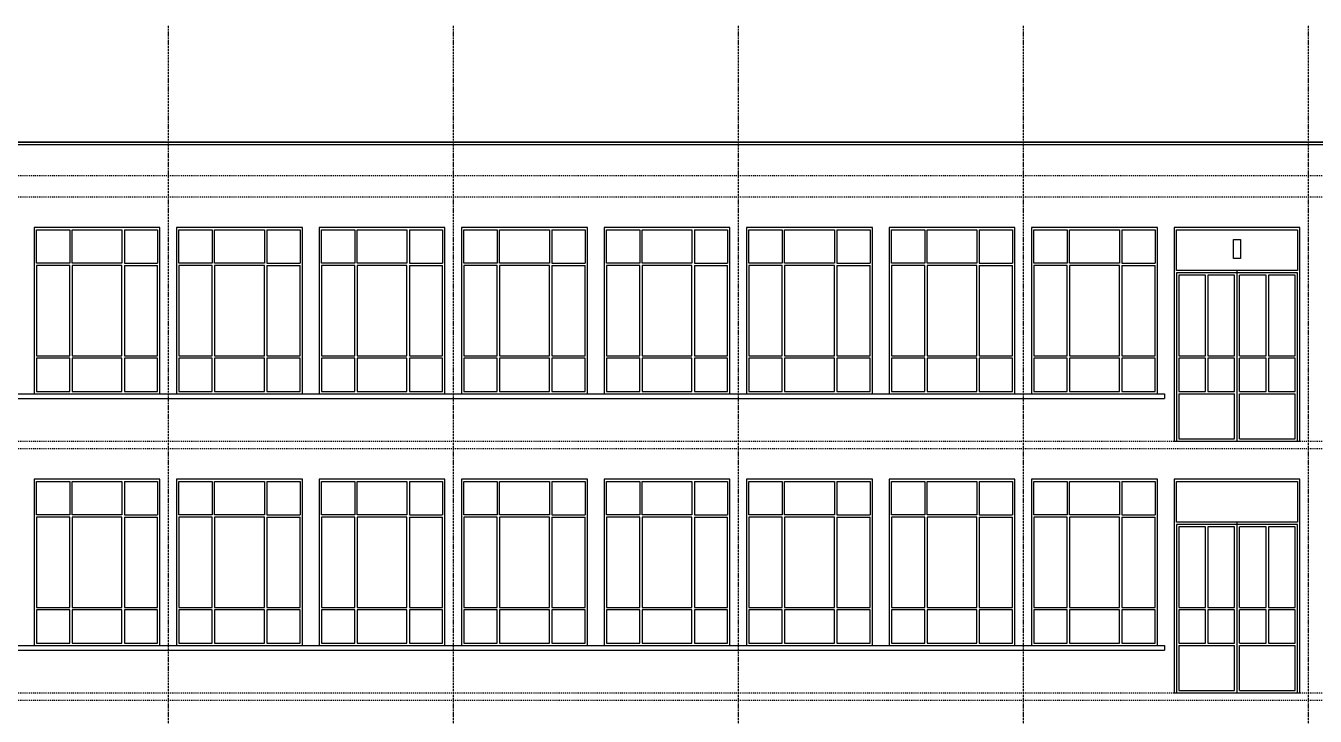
# Model space of a CAD drawing. Header units: inches. Extents: x -72385 to 39588, y -6525 to 66685.
# Drawn here: x -4591 to -1876, y 19637 to 21091 of the extents above; entities that cross this region are included whole.
import ezdxf

# ---------------------------------------------------------------- set-up
doc = ezdxf.new("R2010")
doc.units = ezdxf.units.IN
doc.header["$MEASUREMENT"] = 0
doc.linetypes.add('DashDot', pattern=[0.6, 0.4, -0.1, 0, -0.1])
doc.linetypes.add('Hidden', pattern=[0.4, 0.2, -0.2])
for name, color, linetype, lineweight in [('Оси', 252, 'DashDot', 25), ('Фасади Разрези дебело', 7, 'Continuous', 35), ('Фасади Разрези пунктир', 253, 'Hidden', 25), ('Фасади Разрези тънко', 253, 'Continuous', 25)]:
    doc.layers.add(name, color=color, linetype=linetype, lineweight=lineweight)

msp = doc.modelspace()

# ---------------------------------------------------------------- linework, layer by layer
at = {"layer": 'Оси', "ltscale": 10}
for p, q in [((-4291, 21090.9), (-4291, 18040.9)), ((-3691, 21090.9), (-3691, 18040.9)), ((-3091, 21090.9), (-3091, 18040.9)), ((-2491, 21090.9), (-2491, 18040.9)), ((-1891, 21090.9), (-1891, 18060.9))]:
    msp.add_line(p, q, dxfattribs=at)
at = {"layer": 'Фасади Разрези дебело', "ltscale": 10, "extrusion": (1.2091e-15, 1, -2.22045e-16)}
msp.add_line((-7028.6, 20845.9), (5077.4, 20845.9), dxfattribs=at)
at = {"layer": 'Фасади Разрези пунктир', "ltscale": 10, "extrusion": (1.2091e-15, 1, -2.22045e-16)}
for p, q in [((-7023.6, 20775.9), (5072.4, 20775.9)), ((-7023.6, 20730.9), (5072.4, 20730.9)), ((-7023.6, 20215.9), (5072.4, 20215.9)), ((-7023.6, 20200.9), (5072.4, 20200.9)), ((-7023.6, 19685.9), (5072.4, 19685.9)), ((-7023.6, 19670.9), (5072.4, 19670.9))]:
    msp.add_line(p, q, dxfattribs=at)
at = {"layer": 'Фасади Разрези тънко', "ltscale": 10, "extrusion": (1.2091e-15, 1, -2.22045e-16)}
for p, q in [((-7023.6, 20840.9), (5072.4, 20840.9)), ((-6688.6, 20315.9), (-2193.2, 20315.9)), ((-6688.6, 20305.9), (-2193.2, 20305.9)), ((-2173.2, 20215.9), (-1908.2, 20215.9)), ((-2163.2, 20220.9), (-2045.7, 20220.9)), ((-2035.7, 20220.9), (-1918.2, 20220.9)), ((-6688.6, 19785.9), (-2193.2, 19785.9)), ((-6688.6, 19775.9), (-2193.2, 19775.9)), ((-2173.2, 19685.9), (-1908.2, 19685.9)), ((-2163.2, 19690.9), (-2045.7, 19690.9)), ((-2035.7, 19690.9), (-1918.2, 19690.9))]:
    msp.add_line(p, q, dxfattribs=at)
at = {"layer": 'Фасади Разрези тънко', "ltscale": 10}
for p, q in [((-4388.4, 20660.9), (-4388.4, 20590.9)), ((-4383.4, 20660.9), (-4383.4, 20590.9)), ((-4313.4, 20660.9), (-4313.4, 20590.9)), ((-4088.4, 20660.9), (-4088.4, 20590.9)), ((-4083.4, 20660.9), (-4083.4, 20590.9)), ((-4013.4, 20660.9), (-4013.4, 20590.9)), ((-3788.3, 20660.9), (-3788.3, 20590.9)), ((-3783.3, 20660.9), (-3783.3, 20590.9)), ((-3713.3, 20660.9), (-3713.3, 20590.9)), ((-3488.3, 20660.9), (-3488.3, 20590.9)), ((-3483.3, 20660.9), (-3483.3, 20590.9)), ((-3413.3, 20660.9), (-3413.3, 20590.9)), ((-3188.3, 20660.9), (-3188.3, 20590.9)), ((-3183.3, 20660.9), (-3183.3, 20590.9)), ((-3113.3, 20660.9), (-3113.3, 20590.9)), ((-2888.3, 20660.9), (-2888.3, 20590.9)), ((-2883.3, 20660.9), (-2883.3, 20590.9)), ((-2813.3, 20660.9), (-2813.3, 20590.9)), ((-2588.3, 20660.9), (-2588.3, 20590.9)), ((-2583.3, 20660.9), (-2583.3, 20590.9)), ((-2513.3, 20660.9), (-2513.3, 20590.9)), ((-2288.2, 20660.9), (-2288.2, 20590.9)), ((-2283.2, 20660.9), (-2283.2, 20590.9)), ((-2213.2, 20660.9), (-2213.2, 20590.9)), ((-1908.2, 20665.9), (-2173.2, 20665.9)), ((-2173.2, 20665.9), (-2173.2, 20215.9)), ((-2168.2, 20575.9), (-2168.2, 20660.9)), ((-2168.2, 20660.9), (-1913.2, 20660.9)), ((-1913.2, 20660.9), (-1913.2, 20575.9)), ((-1908.2, 20215.9), (-1908.2, 20665.9)), ((-1913.2, 20575.9), (-2168.2, 20575.9)), ((-1913.2, 20570.9), (-2168.2, 20570.9)), ((-2168.2, 20570.9), (-2168.2, 20215.9)), ((-2107, 20565.9), (-2163.2, 20565.9)), ((-2163.2, 20565.9), (-2163.2, 20395.9)), ((-2107, 20395.9), (-2107, 20566)), ((-2102, 20566), (-2102, 20395.9)), ((-2045.7, 20565.9), (-2102, 20565.9)), ((-2045.7, 20395.9), (-2045.7, 20565.9)), ((-2040.7, 20215.9), (-2040.7, 20575.9)), ((-1979.5, 20565.9), (-2035.7, 20565.9)), ((-2035.7, 20395.9), (-2035.7, 20565.9)), ((-1979.5, 20395.9), (-1979.5, 20565.9)), ((-1974.5, 20565.9), (-1974.5, 20395.9)), ((-1918.2, 20565.9), (-1974.5, 20565.9)), ((-1918.2, 20395.9), (-1918.2, 20565.9)), ((-1913.2, 20215.9), (-1913.2, 20570.9)), ((-2163.2, 20395.9), (-2107, 20395.9)), ((-2163.2, 20390.9), (-2163.2, 20320.9)), ((-2107, 20390.9), (-2163.2, 20390.9)), ((-2107, 20320.9), (-2107, 20390.9)), ((-2102, 20395.9), (-2045.7, 20395.9)), ((-2102, 20390.9), (-2102, 20320.9)), ((-2045.7, 20390.9), (-2102, 20390.9)), ((-2045.7, 20320.9), (-2045.7, 20390.9)), ((-2035.7, 20395.9), (-1979.5, 20395.9)), ((-1979.5, 20390.9), (-2035.7, 20390.9)), ((-2035.7, 20320.9), (-2035.7, 20390.9)), ((-1979.5, 20320.9), (-1979.5, 20390.9)), ((-1974.5, 20395.9), (-1918.2, 20395.9)), ((-1974.5, 20390.9), (-1974.5, 20320.9)), ((-1918.2, 20390.9), (-1974.5, 20390.9)), ((-1918.2, 20320.9), (-1918.2, 20390.9)), ((-2193.2, 20315.9), (-2193.2, 20305.9)), ((-2163.2, 20320.9), (-2107, 20320.9)), ((-2163.2, 20315.9), (-2163.2, 20220.9)), ((-2163.2, 20315.9), (-2045.7, 20315.9)), ((-2102, 20320.9), (-2045.7, 20320.9)), ((-2045.7, 20220.9), (-2045.7, 20315.9)), ((-2035.7, 20320.9), (-1979.5, 20320.9)), ((-2035.7, 20315.9), (-1918.2, 20315.9)), ((-2035.7, 20220.9), (-2035.7, 20315.9)), ((-1974.5, 20320.9), (-1918.2, 20320.9)), ((-1918.2, 20220.9), (-1918.2, 20315.9)), ((-4388.4, 20130.9), (-4388.4, 20060.9)), ((-4383.4, 20130.9), (-4383.4, 20060.9)), ((-4313.4, 20130.9), (-4313.4, 20060.9)), ((-4088.4, 20130.9), (-4088.4, 20060.9)), ((-4083.4, 20130.9), (-4083.4, 20060.9)), ((-4013.4, 20130.9), (-4013.4, 20060.9)), ((-3788.3, 20130.9), (-3788.3, 20060.9)), ((-3783.3, 20130.9), (-3783.3, 20060.9)), ((-3713.3, 20130.9), (-3713.3, 20060.9)), ((-3488.3, 20130.9), (-3488.3, 20060.9)), ((-3483.3, 20130.9), (-3483.3, 20060.9)), ((-3413.3, 20130.9), (-3413.3, 20060.9)), ((-3188.3, 20130.9), (-3188.3, 20060.9)), ((-3183.3, 20130.9), (-3183.3, 20060.9)), ((-3113.3, 20130.9), (-3113.3, 20060.9)), ((-2888.3, 20130.9), (-2888.3, 20060.9)), ((-2883.3, 20130.9), (-2883.3, 20060.9)), ((-2813.3, 20130.9), (-2813.3, 20060.9)), ((-2588.3, 20130.9), (-2588.3, 20060.9)), ((-2583.3, 20130.9), (-2583.3, 20060.9)), ((-2513.3, 20130.9), (-2513.3, 20060.9)), ((-2288.2, 20130.9), (-2288.2, 20060.9)), ((-2283.2, 20130.9), (-2283.2, 20060.9)), ((-2213.2, 20130.9), (-2213.2, 20060.9)), ((-1908.2, 20135.9), (-2173.2, 20135.9)), ((-2173.2, 20135.9), (-2173.2, 19685.9)), ((-2168.2, 20045.9), (-2168.2, 20130.9)), ((-2168.2, 20130.9), (-1913.2, 20130.9)), ((-1913.2, 20130.9), (-1913.2, 20045.9)), ((-1908.2, 19685.9), (-1908.2, 20135.9)), ((-1913.2, 20045.9), (-2168.2, 20045.9)), ((-1913.2, 20040.9), (-2168.2, 20040.9)), ((-2168.2, 20040.9), (-2168.2, 19685.9)), ((-2107, 20035.9), (-2163.2, 20035.9)), ((-2163.2, 20035.9), (-2163.2, 19865.9)), ((-2107, 19865.9), (-2107, 20036)), ((-2102, 20036), (-2102, 19865.9)), ((-2045.7, 20035.9), (-2102, 20035.9)), ((-2045.7, 19865.9), (-2045.7, 20035.9)), ((-2040.7, 19685.9), (-2040.7, 20045.9)), ((-1979.5, 20035.9), (-2035.7, 20035.9)), ((-2035.7, 19865.9), (-2035.7, 20035.9)), ((-1979.5, 19865.9), (-1979.5, 20035.9)), ((-1974.5, 20035.9), (-1974.5, 19865.9)), ((-1918.2, 20035.9), (-1974.5, 20035.9)), ((-1918.2, 19865.9), (-1918.2, 20035.9)), ((-1913.2, 19685.9), (-1913.2, 20040.9)), ((-2163.2, 19865.9), (-2107, 19865.9)), ((-2163.2, 19860.9), (-2163.2, 19790.9)), ((-2107, 19860.9), (-2163.2, 19860.9)), ((-2107, 19790.9), (-2107, 19860.9)), ((-2102, 19865.9), (-2045.7, 19865.9)), ((-2102, 19860.9), (-2102, 19790.9)), ((-2045.7, 19860.9), (-2102, 19860.9)), ((-2045.7, 19790.9), (-2045.7, 19860.9)), ((-2035.7, 19865.9), (-1979.5, 19865.9)), ((-1979.5, 19860.9), (-2035.7, 19860.9)), ((-2035.7, 19790.9), (-2035.7, 19860.9)), ((-1979.5, 19790.9), (-1979.5, 19860.9)), ((-1974.5, 19865.9), (-1918.2, 19865.9)), ((-1974.5, 19860.9), (-1974.5, 19790.9)), ((-1918.2, 19860.9), (-1974.5, 19860.9)), ((-1918.2, 19790.9), (-1918.2, 19860.9)), ((-2193.2, 19785.9), (-2193.2, 19775.9)), ((-2163.2, 19790.9), (-2107, 19790.9)), ((-2163.2, 19785.9), (-2163.2, 19690.9)), ((-2163.2, 19785.9), (-2045.7, 19785.9)), ((-2102, 19790.9), (-2045.7, 19790.9)), ((-2045.7, 19690.9), (-2045.7, 19785.9)), ((-2035.7, 19790.9), (-1979.5, 19790.9)), ((-2035.7, 19785.9), (-1918.2, 19785.9)), ((-2035.7, 19690.9), (-2035.7, 19785.9)), ((-1974.5, 19790.9), (-1918.2, 19790.9)), ((-1918.2, 19690.9), (-1918.2, 19785.9))]:
    msp.add_line(p, q, dxfattribs=at)
at = {"layer": 'Фасади Разрези тънко', "ltscale": 10, "extrusion": (2.5431e-15, 1, -2.22045e-16)}
for p, q in [((-4383.4, 20660.9), (-4313.4, 20660.9)), ((-4083.4, 20660.9), (-4013.4, 20660.9)), ((-3783.3, 20660.9), (-3713.3, 20660.9)), ((-3483.3, 20660.9), (-3413.3, 20660.9)), ((-3183.3, 20660.9), (-3113.3, 20660.9)), ((-2883.3, 20660.9), (-2813.3, 20660.9)), ((-2583.3, 20660.9), (-2513.3, 20660.9)), ((-2283.2, 20660.9), (-2213.2, 20660.9)), ((-4383.4, 20590.9), (-4313.4, 20590.9)), ((-4383.4, 20585.9), (-4313.4, 20585.9)), ((-4083.4, 20590.9), (-4013.4, 20590.9)), ((-4083.4, 20585.9), (-4013.4, 20585.9)), ((-3783.3, 20590.9), (-3713.3, 20590.9)), ((-3783.3, 20585.9), (-3713.3, 20585.9)), ((-3483.3, 20590.9), (-3413.3, 20590.9)), ((-3483.3, 20585.9), (-3413.3, 20585.9)), ((-3183.3, 20590.9), (-3113.3, 20590.9)), ((-3183.3, 20585.9), (-3113.3, 20585.9)), ((-2883.3, 20590.9), (-2813.3, 20590.9)), ((-2883.3, 20585.9), (-2813.3, 20585.9)), ((-2583.3, 20590.9), (-2513.3, 20590.9)), ((-2583.3, 20585.9), (-2513.3, 20585.9)), ((-2283.2, 20590.9), (-2213.2, 20590.9)), ((-2283.2, 20585.9), (-2213.2, 20585.9)), ((-4383.4, 20130.9), (-4313.4, 20130.9)), ((-4083.4, 20130.9), (-4013.4, 20130.9)), ((-3783.3, 20130.9), (-3713.3, 20130.9)), ((-3483.3, 20130.9), (-3413.3, 20130.9)), ((-3183.3, 20130.9), (-3113.3, 20130.9)), ((-2883.3, 20130.9), (-2813.3, 20130.9)), ((-2583.3, 20130.9), (-2513.3, 20130.9)), ((-2283.2, 20130.9), (-2213.2, 20130.9)), ((-4383.4, 20060.9), (-4313.4, 20060.9)), ((-4383.4, 20055.9), (-4313.4, 20055.9)), ((-4083.4, 20060.9), (-4013.4, 20060.9)), ((-4083.4, 20055.9), (-4013.4, 20055.9)), ((-3783.3, 20060.9), (-3713.3, 20060.9)), ((-3783.3, 20055.9), (-3713.3, 20055.9)), ((-3483.3, 20060.9), (-3413.3, 20060.9)), ((-3483.3, 20055.9), (-3413.3, 20055.9)), ((-3183.3, 20060.9), (-3113.3, 20060.9)), ((-3183.3, 20055.9), (-3113.3, 20055.9)), ((-2883.3, 20060.9), (-2813.3, 20060.9)), ((-2883.3, 20055.9), (-2813.3, 20055.9)), ((-2583.3, 20060.9), (-2513.3, 20060.9)), ((-2583.3, 20055.9), (-2513.3, 20055.9)), ((-2283.2, 20060.9), (-2213.2, 20060.9)), ((-2283.2, 20055.9), (-2213.2, 20055.9))]:
    msp.add_line(p, q, dxfattribs=at)
at = {"layer": 'Фасади Разрези тънко', "ltscale": 10}
msp.add_lwpolyline([(-2033.2, 20640.9), (-2033.2, 20600.9), (-2048.2, 20600.9), (-2048.2, 20640.9)], close=True, dxfattribs=at)
for points in [[(-4308.4, 20665.9, 0), (-4573.4, 20665.9, 0), (-4573.4, 20315.9, 0), (-4308.4, 20315.9, 0), (-4308.4, 20665.9, 0)], [(-4388.4, 20590.9, 0), (-4493.4, 20590.9, 0), (-4493.4, 20660.9, 0), (-4388.4, 20660.9, 0)], [(-4008.4, 20665.9, 0), (-4273.4, 20665.9, 0), (-4273.4, 20315.9, 0), (-4008.4, 20315.9, 0), (-4008.4, 20665.9, 0)], [(-4088.4, 20590.9, 0), (-4193.4, 20590.9, 0), (-4193.4, 20660.9, 0), (-4088.4, 20660.9, 0)], [(-3708.3, 20665.9, 0), (-3973.4, 20665.9, 0), (-3973.4, 20315.9, 0), (-3708.3, 20315.9, 0), (-3708.3, 20665.9, 0)], [(-3788.3, 20590.9, 0), (-3893.4, 20590.9, 0), (-3893.4, 20660.9, 0), (-3788.3, 20660.9, 0)], [(-3408.3, 20665.9, 0), (-3673.3, 20665.9, 0), (-3673.3, 20315.9, 0), (-3408.3, 20315.9, 0), (-3408.3, 20665.9, 0)], [(-3488.3, 20590.9, 0), (-3593.3, 20590.9, 0), (-3593.3, 20660.9, 0), (-3488.3, 20660.9, 0)], [(-3108.3, 20665.9, 0), (-3373.3, 20665.9, 0), (-3373.3, 20315.9, 0), (-3108.3, 20315.9, 0), (-3108.3, 20665.9, 0)], [(-3188.3, 20590.9, 0), (-3293.3, 20590.9, 0), (-3293.3, 20660.9, 0), (-3188.3, 20660.9, 0)], [(-2808.3, 20665.9, 0), (-3073.3, 20665.9, 0), (-3073.3, 20315.9, 0), (-2808.3, 20315.9, 0), (-2808.3, 20665.9, 0)], [(-2888.3, 20590.9, 0), (-2993.3, 20590.9, 0), (-2993.3, 20660.9, 0), (-2888.3, 20660.9, 0)], [(-2508.3, 20665.9, 0), (-2773.3, 20665.9, 0), (-2773.3, 20315.9, 0), (-2508.3, 20315.9, 0), (-2508.3, 20665.9, 0)], [(-2588.3, 20590.9, 0), (-2693.3, 20590.9, 0), (-2693.3, 20660.9, 0), (-2588.3, 20660.9, 0)], [(-2208.2, 20665.9, 0), (-2473.2, 20665.9, 0), (-2473.2, 20315.9, 0), (-2208.2, 20315.9, 0), (-2208.2, 20665.9, 0)], [(-2288.2, 20590.9, 0), (-2393.2, 20590.9, 0), (-2393.2, 20660.9, 0), (-2288.2, 20660.9, 0)], [(-4388.4, 20585.9, 0), (-4493.4, 20585.9, 0), (-4493.4, 20395.9, 0), (-4388.4, 20395.9, 0), (-4388.4, 20585.9, 0)], [(-4383.4, 20585.9, 0), (-4383.4, 20395.9, 0), (-4313.4, 20395.9, 0), (-4313.4, 20585.9, 0)], [(-4088.4, 20585.9, 0), (-4193.4, 20585.9, 0), (-4193.4, 20395.9, 0), (-4088.4, 20395.9, 0), (-4088.4, 20585.9, 0)], [(-4083.4, 20585.9, 0), (-4083.4, 20395.9, 0), (-4013.4, 20395.9, 0), (-4013.4, 20585.9, 0)], [(-3788.3, 20585.9, 0), (-3893.4, 20585.9, 0), (-3893.4, 20395.9, 0), (-3788.3, 20395.9, 0), (-3788.3, 20585.9, 0)], [(-3783.3, 20585.9, 0), (-3783.3, 20395.9, 0), (-3713.3, 20395.9, 0), (-3713.3, 20585.9, 0)], [(-3488.3, 20585.9, 0), (-3593.3, 20585.9, 0), (-3593.3, 20395.9, 0), (-3488.3, 20395.9, 0), (-3488.3, 20585.9, 0)], [(-3483.3, 20585.9, 0), (-3483.3, 20395.9, 0), (-3413.3, 20395.9, 0), (-3413.3, 20585.9, 0)], [(-3188.3, 20585.9, 0), (-3293.3, 20585.9, 0), (-3293.3, 20395.9, 0), (-3188.3, 20395.9, 0), (-3188.3, 20585.9, 0)], [(-3183.3, 20585.9, 0), (-3183.3, 20395.9, 0), (-3113.3, 20395.9, 0), (-3113.3, 20585.9, 0)], [(-2888.3, 20585.9, 0), (-2993.3, 20585.9, 0), (-2993.3, 20395.9, 0), (-2888.3, 20395.9, 0), (-2888.3, 20585.9, 0)], [(-2883.3, 20585.9, 0), (-2883.3, 20395.9, 0), (-2813.3, 20395.9, 0), (-2813.3, 20585.9, 0)], [(-2588.3, 20585.9, 0), (-2693.3, 20585.9, 0), (-2693.3, 20395.9, 0), (-2588.3, 20395.9, 0), (-2588.3, 20585.9, 0)], [(-2583.3, 20585.9, 0), (-2583.3, 20395.9, 0), (-2513.3, 20395.9, 0), (-2513.3, 20585.9, 0)], [(-2288.2, 20585.9, 0), (-2393.2, 20585.9, 0), (-2393.2, 20395.9, 0), (-2288.2, 20395.9, 0), (-2288.2, 20585.9, 0)], [(-2283.2, 20585.9, 0), (-2283.2, 20395.9, 0), (-2213.2, 20395.9, 0), (-2213.2, 20585.9, 0)], [(-4308.4, 20135.9, 0), (-4573.4, 20135.9, 0), (-4573.4, 19785.9, 0), (-4308.4, 19785.9, 0), (-4308.4, 20135.9, 0)], [(-4388.4, 20060.9, 0), (-4493.4, 20060.9, 0), (-4493.4, 20130.9, 0), (-4388.4, 20130.9, 0)], [(-4008.4, 20135.9, 0), (-4273.4, 20135.9, 0), (-4273.4, 19785.9, 0), (-4008.4, 19785.9, 0), (-4008.4, 20135.9, 0)], [(-4088.4, 20060.9, 0), (-4193.4, 20060.9, 0), (-4193.4, 20130.9, 0), (-4088.4, 20130.9, 0)], [(-3708.3, 20135.9, 0), (-3973.4, 20135.9, 0), (-3973.4, 19785.9, 0), (-3708.3, 19785.9, 0), (-3708.3, 20135.9, 0)], [(-3788.3, 20060.9, 0), (-3893.4, 20060.9, 0), (-3893.4, 20130.9, 0), (-3788.3, 20130.9, 0)], [(-3408.3, 20135.9, 0), (-3673.3, 20135.9, 0), (-3673.3, 19785.9, 0), (-3408.3, 19785.9, 0), (-3408.3, 20135.9, 0)], [(-3488.3, 20060.9, 0), (-3593.3, 20060.9, 0), (-3593.3, 20130.9, 0), (-3488.3, 20130.9, 0)], [(-3108.3, 20135.9, 0), (-3373.3, 20135.9, 0), (-3373.3, 19785.9, 0), (-3108.3, 19785.9, 0), (-3108.3, 20135.9, 0)], [(-3188.3, 20060.9, 0), (-3293.3, 20060.9, 0), (-3293.3, 20130.9, 0), (-3188.3, 20130.9, 0)], [(-2808.3, 20135.9, 0), (-3073.3, 20135.9, 0), (-3073.3, 19785.9, 0), (-2808.3, 19785.9, 0), (-2808.3, 20135.9, 0)], [(-2888.3, 20060.9, 0), (-2993.3, 20060.9, 0), (-2993.3, 20130.9, 0), (-2888.3, 20130.9, 0)], [(-2508.3, 20135.9, 0), (-2773.3, 20135.9, 0), (-2773.3, 19785.9, 0), (-2508.3, 19785.9, 0), (-2508.3, 20135.9, 0)], [(-2588.3, 20060.9, 0), (-2693.3, 20060.9, 0), (-2693.3, 20130.9, 0), (-2588.3, 20130.9, 0)], [(-2208.2, 20135.9, 0), (-2473.2, 20135.9, 0), (-2473.2, 19785.9, 0), (-2208.2, 19785.9, 0), (-2208.2, 20135.9, 0)], [(-2288.2, 20060.9, 0), (-2393.2, 20060.9, 0), (-2393.2, 20130.9, 0), (-2288.2, 20130.9, 0)], [(-4388.4, 20055.9, 0), (-4493.4, 20055.9, 0), (-4493.4, 19865.9, 0), (-4388.4, 19865.9, 0), (-4388.4, 20055.9, 0)], [(-4383.4, 20055.9, 0), (-4383.4, 19865.9, 0), (-4313.4, 19865.9, 0), (-4313.4, 20055.9, 0)], [(-4088.4, 20055.9, 0), (-4193.4, 20055.9, 0), (-4193.4, 19865.9, 0), (-4088.4, 19865.9, 0), (-4088.4, 20055.9, 0)], [(-4083.4, 20055.9, 0), (-4083.4, 19865.9, 0), (-4013.4, 19865.9, 0), (-4013.4, 20055.9, 0)], [(-3788.3, 20055.9, 0), (-3893.4, 20055.9, 0), (-3893.4, 19865.9, 0), (-3788.3, 19865.9, 0), (-3788.3, 20055.9, 0)], [(-3783.3, 20055.9, 0), (-3783.3, 19865.9, 0), (-3713.3, 19865.9, 0), (-3713.3, 20055.9, 0)], [(-3488.3, 20055.9, 0), (-3593.3, 20055.9, 0), (-3593.3, 19865.9, 0), (-3488.3, 19865.9, 0), (-3488.3, 20055.9, 0)], [(-3483.3, 20055.9, 0), (-3483.3, 19865.9, 0), (-3413.3, 19865.9, 0), (-3413.3, 20055.9, 0)], [(-3188.3, 20055.9, 0), (-3293.3, 20055.9, 0), (-3293.3, 19865.9, 0), (-3188.3, 19865.9, 0), (-3188.3, 20055.9, 0)], [(-3183.3, 20055.9, 0), (-3183.3, 19865.9, 0), (-3113.3, 19865.9, 0), (-3113.3, 20055.9, 0)], [(-2888.3, 20055.9, 0), (-2993.3, 20055.9, 0), (-2993.3, 19865.9, 0), (-2888.3, 19865.9, 0), (-2888.3, 20055.9, 0)], [(-2883.3, 20055.9, 0), (-2883.3, 19865.9, 0), (-2813.3, 19865.9, 0), (-2813.3, 20055.9, 0)], [(-2588.3, 20055.9, 0), (-2693.3, 20055.9, 0), (-2693.3, 19865.9, 0), (-2588.3, 19865.9, 0), (-2588.3, 20055.9, 0)], [(-2583.3, 20055.9, 0), (-2583.3, 19865.9, 0), (-2513.3, 19865.9, 0), (-2513.3, 20055.9, 0)], [(-2288.2, 20055.9, 0), (-2393.2, 20055.9, 0), (-2393.2, 19865.9, 0), (-2288.2, 19865.9, 0), (-2288.2, 20055.9, 0)], [(-2283.2, 20055.9, 0), (-2283.2, 19865.9, 0), (-2213.2, 19865.9, 0), (-2213.2, 20055.9, 0)]]:
    msp.add_polyline3d(points, dxfattribs=at)
for points in [[(-4568.4, 20590.9, 0), (-4568.4, 20660.9, 0), (-4498.4, 20660.9, 0), (-4498.4, 20590.9, 0)], [(-4268.4, 20590.9, 0), (-4268.4, 20660.9, 0), (-4198.4, 20660.9, 0), (-4198.4, 20590.9, 0)], [(-3968.4, 20590.9, 0), (-3968.4, 20660.9, 0), (-3898.4, 20660.9, 0), (-3898.4, 20590.9, 0)], [(-3668.3, 20590.9, 0), (-3668.3, 20660.9, 0), (-3598.3, 20660.9, 0), (-3598.3, 20590.9, 0)], [(-3368.3, 20590.9, 0), (-3368.3, 20660.9, 0), (-3298.3, 20660.9, 0), (-3298.3, 20590.9, 0)], [(-3068.3, 20590.9, 0), (-3068.3, 20660.9, 0), (-2998.3, 20660.9, 0), (-2998.3, 20590.9, 0)], [(-2768.3, 20590.9, 0), (-2768.3, 20660.9, 0), (-2698.3, 20660.9, 0), (-2698.3, 20590.9, 0)], [(-2468.2, 20590.9, 0), (-2468.2, 20660.9, 0), (-2398.2, 20660.9, 0), (-2398.2, 20590.9, 0)], [(-4568.4, 20395.9, 0), (-4498.4, 20395.9, 0), (-4498.4, 20585.9, 0), (-4568.4, 20585.9, 0)], [(-4268.4, 20395.9, 0), (-4198.4, 20395.9, 0), (-4198.4, 20585.9, 0), (-4268.4, 20585.9, 0)], [(-3968.4, 20395.9, 0), (-3898.4, 20395.9, 0), (-3898.4, 20585.9, 0), (-3968.4, 20585.9, 0)], [(-3668.3, 20395.9, 0), (-3598.3, 20395.9, 0), (-3598.3, 20585.9, 0), (-3668.3, 20585.9, 0)], [(-3368.3, 20395.9, 0), (-3298.3, 20395.9, 0), (-3298.3, 20585.9, 0), (-3368.3, 20585.9, 0)], [(-3068.3, 20395.9, 0), (-2998.3, 20395.9, 0), (-2998.3, 20585.9, 0), (-3068.3, 20585.9, 0)], [(-2768.3, 20395.9, 0), (-2698.3, 20395.9, 0), (-2698.3, 20585.9, 0), (-2768.3, 20585.9, 0)], [(-2468.2, 20395.9, 0), (-2398.2, 20395.9, 0), (-2398.2, 20585.9, 0), (-2468.2, 20585.9, 0)], [(-4568.4, 20320.9, 0), (-4498.4, 20320.9, 0), (-4498.4, 20390.9, 0), (-4568.4, 20390.9, 0)], [(-4493.4, 20320.9, 0), (-4388.4, 20320.9, 0), (-4388.4, 20390.9, 0), (-4493.4, 20390.9, 0)], [(-4313.4, 20320.9, 0), (-4313.4, 20390.9, 0), (-4383.4, 20390.9, 0), (-4383.4, 20320.9, 0)], [(-4268.4, 20320.9, 0), (-4198.4, 20320.9, 0), (-4198.4, 20390.9, 0), (-4268.4, 20390.9, 0)], [(-4193.4, 20320.9, 0), (-4088.4, 20320.9, 0), (-4088.4, 20390.9, 0), (-4193.4, 20390.9, 0)], [(-4013.4, 20320.9, 0), (-4013.4, 20390.9, 0), (-4083.4, 20390.9, 0), (-4083.4, 20320.9, 0)], [(-3968.4, 20320.9, 0), (-3898.4, 20320.9, 0), (-3898.4, 20390.9, 0), (-3968.4, 20390.9, 0)], [(-3893.4, 20320.9, 0), (-3788.3, 20320.9, 0), (-3788.3, 20390.9, 0), (-3893.4, 20390.9, 0)], [(-3713.3, 20320.9, 0), (-3713.3, 20390.9, 0), (-3783.3, 20390.9, 0), (-3783.3, 20320.9, 0)], [(-3668.3, 20320.9, 0), (-3598.3, 20320.9, 0), (-3598.3, 20390.9, 0), (-3668.3, 20390.9, 0)], [(-3593.3, 20320.9, 0), (-3488.3, 20320.9, 0), (-3488.3, 20390.9, 0), (-3593.3, 20390.9, 0)], [(-3413.3, 20320.9, 0), (-3413.3, 20390.9, 0), (-3483.3, 20390.9, 0), (-3483.3, 20320.9, 0)], [(-3368.3, 20320.9, 0), (-3298.3, 20320.9, 0), (-3298.3, 20390.9, 0), (-3368.3, 20390.9, 0)], [(-3293.3, 20320.9, 0), (-3188.3, 20320.9, 0), (-3188.3, 20390.9, 0), (-3293.3, 20390.9, 0)], [(-3113.3, 20320.9, 0), (-3113.3, 20390.9, 0), (-3183.3, 20390.9, 0), (-3183.3, 20320.9, 0)], [(-3068.3, 20320.9, 0), (-2998.3, 20320.9, 0), (-2998.3, 20390.9, 0), (-3068.3, 20390.9, 0)], [(-2993.3, 20320.9, 0), (-2888.3, 20320.9, 0), (-2888.3, 20390.9, 0), (-2993.3, 20390.9, 0)], [(-2813.3, 20320.9, 0), (-2813.3, 20390.9, 0), (-2883.3, 20390.9, 0), (-2883.3, 20320.9, 0)], [(-2768.3, 20320.9, 0), (-2698.3, 20320.9, 0), (-2698.3, 20390.9, 0), (-2768.3, 20390.9, 0)], [(-2693.3, 20320.9, 0), (-2588.3, 20320.9, 0), (-2588.3, 20390.9, 0), (-2693.3, 20390.9, 0)], [(-2513.3, 20320.9, 0), (-2513.3, 20390.9, 0), (-2583.3, 20390.9, 0), (-2583.3, 20320.9, 0)], [(-2468.2, 20320.9, 0), (-2398.2, 20320.9, 0), (-2398.2, 20390.9, 0), (-2468.2, 20390.9, 0)], [(-2393.2, 20320.9, 0), (-2288.2, 20320.9, 0), (-2288.2, 20390.9, 0), (-2393.2, 20390.9, 0)], [(-2213.2, 20320.9, 0), (-2213.2, 20390.9, 0), (-2283.2, 20390.9, 0), (-2283.2, 20320.9, 0)], [(-4568.4, 20060.9, 0), (-4568.4, 20130.9, 0), (-4498.4, 20130.9, 0), (-4498.4, 20060.9, 0)], [(-4268.4, 20060.9, 0), (-4268.4, 20130.9, 0), (-4198.4, 20130.9, 0), (-4198.4, 20060.9, 0)], [(-3968.4, 20060.9, 0), (-3968.4, 20130.9, 0), (-3898.4, 20130.9, 0), (-3898.4, 20060.9, 0)], [(-3668.3, 20060.9, 0), (-3668.3, 20130.9, 0), (-3598.3, 20130.9, 0), (-3598.3, 20060.9, 0)], [(-3368.3, 20060.9, 0), (-3368.3, 20130.9, 0), (-3298.3, 20130.9, 0), (-3298.3, 20060.9, 0)], [(-3068.3, 20060.9, 0), (-3068.3, 20130.9, 0), (-2998.3, 20130.9, 0), (-2998.3, 20060.9, 0)], [(-2768.3, 20060.9, 0), (-2768.3, 20130.9, 0), (-2698.3, 20130.9, 0), (-2698.3, 20060.9, 0)], [(-2468.2, 20060.9, 0), (-2468.2, 20130.9, 0), (-2398.2, 20130.9, 0), (-2398.2, 20060.9, 0)], [(-4568.4, 19865.9, 0), (-4498.4, 19865.9, 0), (-4498.4, 20055.9, 0), (-4568.4, 20055.9, 0)], [(-4268.4, 19865.9, 0), (-4198.4, 19865.9, 0), (-4198.4, 20055.9, 0), (-4268.4, 20055.9, 0)], [(-3968.4, 19865.9, 0), (-3898.4, 19865.9, 0), (-3898.4, 20055.9, 0), (-3968.4, 20055.9, 0)], [(-3668.3, 19865.9, 0), (-3598.3, 19865.9, 0), (-3598.3, 20055.9, 0), (-3668.3, 20055.9, 0)], [(-3368.3, 19865.9, 0), (-3298.3, 19865.9, 0), (-3298.3, 20055.9, 0), (-3368.3, 20055.9, 0)], [(-3068.3, 19865.9, 0), (-2998.3, 19865.9, 0), (-2998.3, 20055.9, 0), (-3068.3, 20055.9, 0)], [(-2768.3, 19865.9, 0), (-2698.3, 19865.9, 0), (-2698.3, 20055.9, 0), (-2768.3, 20055.9, 0)], [(-2468.2, 19865.9, 0), (-2398.2, 19865.9, 0), (-2398.2, 20055.9, 0), (-2468.2, 20055.9, 0)], [(-4568.4, 19790.9, 0), (-4498.4, 19790.9, 0), (-4498.4, 19860.9, 0), (-4568.4, 19860.9, 0)], [(-4493.4, 19790.9, 0), (-4388.4, 19790.9, 0), (-4388.4, 19860.9, 0), (-4493.4, 19860.9, 0)], [(-4313.4, 19790.9, 0), (-4313.4, 19860.9, 0), (-4383.4, 19860.9, 0), (-4383.4, 19790.9, 0)], [(-4268.4, 19790.9, 0), (-4198.4, 19790.9, 0), (-4198.4, 19860.9, 0), (-4268.4, 19860.9, 0)], [(-4193.4, 19790.9, 0), (-4088.4, 19790.9, 0), (-4088.4, 19860.9, 0), (-4193.4, 19860.9, 0)], [(-4013.4, 19790.9, 0), (-4013.4, 19860.9, 0), (-4083.4, 19860.9, 0), (-4083.4, 19790.9, 0)], [(-3968.4, 19790.9, 0), (-3898.4, 19790.9, 0), (-3898.4, 19860.9, 0), (-3968.4, 19860.9, 0)], [(-3893.4, 19790.9, 0), (-3788.3, 19790.9, 0), (-3788.3, 19860.9, 0), (-3893.4, 19860.9, 0)], [(-3713.3, 19790.9, 0), (-3713.3, 19860.9, 0), (-3783.3, 19860.9, 0), (-3783.3, 19790.9, 0)], [(-3668.3, 19790.9, 0), (-3598.3, 19790.9, 0), (-3598.3, 19860.9, 0), (-3668.3, 19860.9, 0)], [(-3593.3, 19790.9, 0), (-3488.3, 19790.9, 0), (-3488.3, 19860.9, 0), (-3593.3, 19860.9, 0)], [(-3413.3, 19790.9, 0), (-3413.3, 19860.9, 0), (-3483.3, 19860.9, 0), (-3483.3, 19790.9, 0)], [(-3368.3, 19790.9, 0), (-3298.3, 19790.9, 0), (-3298.3, 19860.9, 0), (-3368.3, 19860.9, 0)], [(-3293.3, 19790.9, 0), (-3188.3, 19790.9, 0), (-3188.3, 19860.9, 0), (-3293.3, 19860.9, 0)], [(-3113.3, 19790.9, 0), (-3113.3, 19860.9, 0), (-3183.3, 19860.9, 0), (-3183.3, 19790.9, 0)], [(-3068.3, 19790.9, 0), (-2998.3, 19790.9, 0), (-2998.3, 19860.9, 0), (-3068.3, 19860.9, 0)], [(-2993.3, 19790.9, 0), (-2888.3, 19790.9, 0), (-2888.3, 19860.9, 0), (-2993.3, 19860.9, 0)], [(-2813.3, 19790.9, 0), (-2813.3, 19860.9, 0), (-2883.3, 19860.9, 0), (-2883.3, 19790.9, 0)], [(-2768.3, 19790.9, 0), (-2698.3, 19790.9, 0), (-2698.3, 19860.9, 0), (-2768.3, 19860.9, 0)], [(-2693.3, 19790.9, 0), (-2588.3, 19790.9, 0), (-2588.3, 19860.9, 0), (-2693.3, 19860.9, 0)], [(-2513.3, 19790.9, 0), (-2513.3, 19860.9, 0), (-2583.3, 19860.9, 0), (-2583.3, 19790.9, 0)], [(-2468.2, 19790.9, 0), (-2398.2, 19790.9, 0), (-2398.2, 19860.9, 0), (-2468.2, 19860.9, 0)], [(-2393.2, 19790.9, 0), (-2288.2, 19790.9, 0), (-2288.2, 19860.9, 0), (-2393.2, 19860.9, 0)], [(-2213.2, 19790.9, 0), (-2213.2, 19860.9, 0), (-2283.2, 19860.9, 0), (-2283.2, 19790.9, 0)]]:
    msp.add_polyline3d(points, close=True, dxfattribs=at)

doc.saveas('drawing.dxf')
